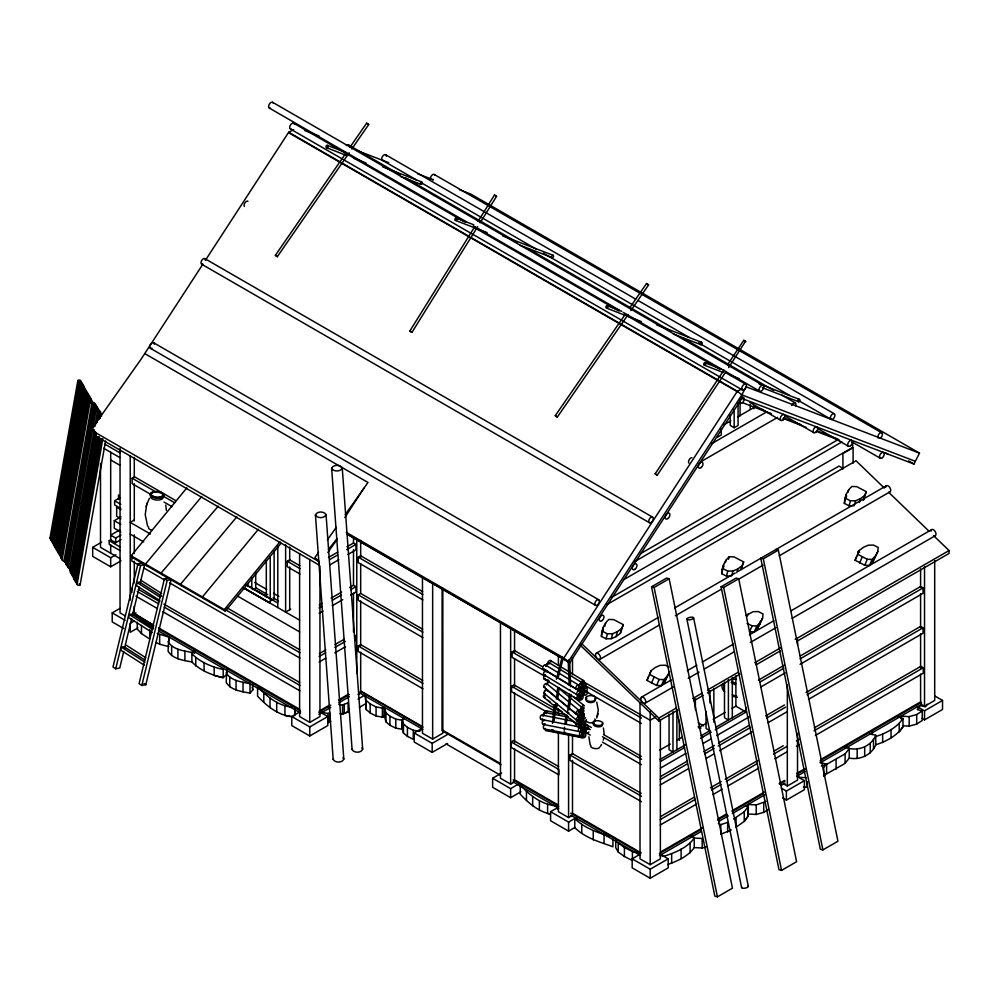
<?xml version="1.0" encoding="UTF-8"?>
<svg xmlns="http://www.w3.org/2000/svg" width="999" height="999" viewBox="0 0 999 999"><rect width="100%" height="100%" fill="white"/><g stroke="black" fill="none" stroke-linecap="round" stroke-linejoin="round"><path stroke-width="1.5" d="M556.368 706.693L555.631 706.355L555.968 703.383M568.868 712.799L567.544 712.674L569.63 694.218M872.115 734.727L872.377 731.967M601.373 636.413C601.635 630.082 603.945 623.638 608.878 619.467L613.648 619.592L623.289 624.625L620.329 633.378L616.058 636.65L611.263 638.698L606.068 638.798L601.373 636.413L603.171 627.372M730.319 576.011L726.435 576.098L721.728 573.701C721.99 567.382 724.3 560.938 729.233 556.768L734.003 556.88L743.643 561.913L741.208 569.418M721.728 573.701L723.526 564.66M746.216 615.359L753.134 611.688L758.328 611.575L763.024 613.96L762.612 618.031L760.077 622.627L756.892 625.923L752.135 625.811L749.55 631.768L754.32 631.892L757.492 628.583L760.027 624L760.314 621.291M854.257 505.719L849.075 505.819L844.367 503.434C844.63 497.102 846.94 490.659 851.885 486.488L856.643 486.613L866.283 491.645L863.848 499.138M844.367 503.434L846.165 494.393M877.796 551.523L878.221 547.464L873.513 545.079L868.331 545.179L863.536 547.227L859.265 550.499L855.107 560.239L864.747 565.272L869.505 565.384L872.689 562.087L877.796 551.523L872.689 562.087M552.484 723.413L554.57 704.907M554.145 720.541L555.719 706.655M556.455 699.038L557.767 687.449M556.955 706.48L557.28 703.583M557.767 699.238L559.078 687.662M564.26 730.232L564.597 727.197M564.947 724.163L565.971 715.059M566.258 724.375L567.282 715.272M569.205 709.802L570.941 694.43M596.715 718.044L598.314 710.152L596.753 702.235M226.024 674.974L223.189 677.684C211.788 675.237 200.1 670.416 191.895 661.962C183.416 660.239 173.052 659.315 168.082 651.211L168.843 637.112L157.18 633.428M252.772 684.465L252.772 689.897L250.012 693.156C241.546 691.433 231.169 690.509 226.211 682.417L226.723 669.842M49.975 538.211L77.847 380.544M50.986 539.897L78.871 382.23M51.998 541.595L79.883 383.928M61.376 491.446L61.913 488.386M53.022 543.281L80.894 385.614M66.721 468.643L67.258 465.584M69.705 451.81L70.242 448.751M53.634 544.967L81.518 387.3M80.732 396.865L81.269 393.793M54.62 546.603L82.492 388.936M55.632 548.301L83.516 390.634M56.618 549.937L84.49 392.27M57.592 551.56L85.477 393.893M58.579 553.196L86.451 395.529M59.553 554.832L87.437 397.165M60.539 556.468L88.412 398.801M65.922 529.395L66.458 526.336M61.114 558.041L88.998 400.374M62.125 559.727L90.01 402.06M63.986 560.801L91.871 403.134M75.699 500.724L76.236 497.664M65.21 562.325L93.094 404.67M66.221 564.023L94.106 406.356M66.621 562.961L94.231 406.83M67.245 565.709L95.117 408.042M68.257 567.407L96.129 409.74A1.548 0.824 10 0 1 98.426 409.465A1.548 0.824 10 0 1 98.501 410.876A1.548 0.824 10 0 1 100.462 411.625A1.548 0.824 10 0 1 99.525 412.562L99.126 412.562A1.548 0.824 10 0 1 97.565 411.813A1.548 0.824 10 0 1 98.152 410.926L98.501 410.876M69.63 569.043L94.256 429.745M94.793 426.685L97.502 411.376M81.356 503.646L81.893 500.574M70.255 570.729L94.88 431.431M96.229 423.776L98.127 413.062M70.479 572.415L95.38 431.58M97.003 422.402L98.364 414.747M71.491 574.1L96.391 433.279M98.839 419.505L99.376 416.433M72.515 575.799L97.14 436.501M74.363 578.496A1.548 0.824 10 0 1 73.501 577.597L98.426 436.663M74.151 579.17L99.313 436.813M85.814 518.319L86.351 515.259M75.125 580.806L100.3 438.449M98.739 452.659L99.276 449.587M76.136 582.504L101.586 438.611M83.392 544.655L83.928 541.595M77.123 584.128L102.835 438.711M80.132 584.827L105.582 440.934M315.434 514.985C316.77 511.101 324.325 511.038 326.049 514.66L343.806 759.115C342.47 762.986 334.915 763.061 333.204 759.44L315.434 514.985C317.158 518.606 324.712 518.543 326.049 514.66M331.643 468.319C332.979 464.435 340.534 464.373 342.257 467.994L362.687 749.225C361.351 753.109 353.796 753.184 352.085 749.55L331.643 468.319C333.366 471.953 340.921 471.878 342.257 467.994M333.204 759.44L333.329 758.728M352.085 749.55L352.21 748.85M146.503 505.457L145.23 514.697L147.577 526.061M140.31 582.704L144.643 564.747L141.958 563.024L137.949 563.773L112.987 667.02L115.734 668.781L119.743 668.031L123.714 651.56M115.734 668.781L140.634 565.496L144.643 564.747M144.88 660.039L124.013 646.715L121.491 647.19L120.779 650.162L144.256 665.147M152.76 627.372L131.893 614.048L129.37 614.522L128.659 617.494L152.135 632.479M161.776 596.228L139.598 582.08L137.088 582.554L136.376 585.526L159.84 600.511M124.438 648.563L131.656 618.631M132.38 615.634L139.236 587.2M164.46 578.683L139.073 683.703L141.821 685.464L145.829 684.702L171.166 579.657L167.158 580.407L164.46 578.683L168.469 577.934L170.267 579.083M141.821 685.464L167.158 580.407M597.29 716.458L597.539 715.446M597.702 714.784L597.976 713.711M603.259 740.172L603.746 738.298M556.381 679.258L562.112 657.155M558.041 678.134L563.011 658.978M604.67 626.51L605.706 622.777M606.068 638.798L607.454 633.828L612.637 633.716L617.432 631.668L621.703 628.396L623.289 624.625M611.263 638.698L612.637 633.716M616.058 636.65L617.432 631.668M620.329 633.378L621.703 628.396M725.374 562.562L726.061 560.077M728.546 559.253L729.233 556.768M726.435 576.098L727.809 571.116L733.004 571.016L737.786 568.968L742.057 565.696L743.643 561.913M731.618 575.986L733.004 571.016M736.763 572.702L737.786 568.968M741.033 569.43L742.057 565.696M848.014 492.295L848.7 489.797M849.075 505.819L850.449 500.849L855.644 500.736L860.426 498.688L864.709 495.417L866.283 491.645M854.607 504.47L855.644 500.736M859.402 502.422L860.426 498.688M863.323 500.399L864.709 495.417M146.94 504.008L149.425 498.251M146.166 506.605L147.265 502.922M581.443 724.987A2.248 1.424 -78.7 0 1 581.555 723.838L582.355 722.452A2.248 1.424 -78.7 0 1 584.178 722.926A2.248 1.424 -78.7 0 1 583.778 725.861M669.143 672.889L664.547 682.255L661.375 685.551L656.605 685.439L646.965 680.406L648.551 676.635M668.905 667.032L665.371 665.247L660.189 665.346L655.394 667.394L651.123 670.666L649.537 674.437L659.178 679.47L663.948 679.595L667.12 676.286L669.655 671.703M855.107 560.239L856.692 556.455M859.265 550.499L857.679 554.27L867.319 559.303L872.09 559.428L875.261 556.118M646.965 680.406L651.123 670.666M651.51 683.079L654.095 677.11M656.605 685.439L659.178 679.47M661.375 685.551L663.948 679.595M664.547 682.255L667.12 676.286M747.314 616.121L748.351 613.723M754.32 631.892L756.892 625.923M757.492 628.583L760.077 622.627M760.027 624L762.612 618.031M859.652 562.912L862.237 556.942M864.747 565.272L867.319 559.303M869.505 565.384L872.09 559.428M346.765 533.728L568.331 661.65L741.845 394.905L745.304 388.099M471.128 237.562L737.337 391.246L741.845 394.905L741.845 398.426L913.973 464.036L919.505 453.134L470.866 194.118L459.34 189.698M349.525 709.215L348.114 711.812L342.545 714.098L340.022 713.661M243.094 587.737L269.43 602.734L271.341 599.238L245.704 584.415M601.785 632.342L603.059 630.057M722.152 569.642L724.05 566.196M844.792 499.363L846.69 495.929M824.45 776.223L825.961 773.526M844.992 746.952C856.205 752.272 871.128 746.99 875.761 735.264L870.117 733.678M847.377 746.253L849.225 748.563L845.092 753.858L826.635 764.36L826.635 773.888L845.092 763.386L849.225 758.079C859.852 760.276 871.628 755.119 875.761 744.779L875.761 735.264M927.022 704.22L925.511 706.905L920.491 705.556L917.232 709.602L922.252 710.938L922.252 720.466L916.695 724.088L909.165 726.136L902.547 725.761M600.636 746.053L601.56 744.48M477.672 226.698L411.988 332.305L410.976 331.83L409.865 331.006L474.725 226.723M478.009 221.441L494.443 195.042L495.442 195.517L496.565 196.328L480.132 222.727M580.943 686.912A2.248 1.311 -58.8 0 0 581.318 686.488L582.417 685.227A2.248 1.311 -58.8 0 1 584.128 685.689A2.248 1.311 -58.8 0 1 583.091 688.373M202.872 264.186L140.834 359.565L91.908 428.758L96.116 433.029M205.419 260.264L288.699 132.23L293.656 129.658M344.83 517.557L363.848 488.311M741.845 398.426L569.73 662.774L563.836 657.991L737.337 391.246L742.294 388.673M726.061 371.466L657.255 475.162L656.281 474.662L655.169 473.813L723.975 370.117M727.422 364.935L743.768 340.309L745.491 341.333L728.646 367.582M553.096 729.794L551.823 729.745M349.188 152.797L277.322 256.668L275.387 255.294L346.241 152.672L327.347 145.355M349.787 147.54L366.608 123.177L367.607 123.751L368.668 124.575L351.835 148.951M628.196 314.448L557.342 417.07L556.343 416.483L555.282 415.659L625.249 314.323M629.682 307.904L646.515 283.541L647.502 284.116M630.856 310.602L648.563 284.94L646.515 283.541M318.481 552.472L314.922 557.504L319.131 561.788M327.372 539.897L336.276 527.31M345.167 514.735L367.982 482.467L144.967 353.721M327.809 552.522L336.85 539.835M733.666 818.968L744.255 811.775L748.014 806.58L745.404 805.656M875.761 736.55C886.101 733.241 896.877 727.734 902.996 718.481L897.776 716.658M748.114 816.146L744.255 821.39L736.063 827.209L736.063 817.594M903.096 726.673C896.89 735.888 886.15 741.47 875.761 744.779M586.351 697.002L587.175 696.403A5.12 2.96 0 0 1 595.579 697.539A5.12 2.96 0 0 1 590.247 701.46A5.12 2.96 0 0 1 586.351 697.002L586.55 696.852M745.828 341.67L743.768 340.309M655.169 473.813L657.255 475.162M659.59 855.044L663.786 856.28C674.987 852.746 687.25 847.926 694.243 838.049L702.172 838.486L702.172 848.001L694.243 847.564C688.199 856.443 677.472 860.926 667.719 864.572M328.434 549.5L337 538.636M580.781 711.837A2.248 1.074 -50.4 0 0 581.193 711.438L582.392 710.252A2.248 1.074 -50.4 0 1 583.891 710.764A2.248 1.074 -50.4 0 1 582.105 713.348M281.006 543.269L225.362 611.163L132.18 557.367L131.156 555.819L186.801 487.924M225.362 611.163L224.325 609.615L279.982 541.72M258.404 529.27L202.41 596.965L203.434 598.501M201.723 496.54L145.479 564.098L146.516 565.634M236.825 516.808L180.494 584.303L181.518 585.851M191.895 661.962L191.895 652.447L193.731 650.274M218.306 506.118L161.064 573.089L162.088 574.637M402.447 720.291L403.446 723.975L407.43 727.334L413.274 730.306L413.274 739.347L407.43 736.375L403.446 733.016L402.447 729.332L402.447 720.291L404.445 718.044M496.54 196.353L494.493 195.105M409.865 331.006L411.988 332.305M593.668 721.453L594.505 721.041A5.12 2.373 6.7 0 1 602.834 722.789A5.12 2.373 6.7 0 1 597.439 725.411A5.12 2.373 6.7 0 1 593.668 721.453L593.868 721.353M385.951 721.865L385.951 712.824L384.952 709.14L384.952 718.181L385.951 721.865L389.935 725.224L395.779 728.184L401.973 729.233L401.973 720.192L404.583 717.732M422.077 728.895L419.468 731.355L413.274 730.306M195.055 651.623L191.895 653.733C200.1 662.2 211.788 667.007 223.189 669.455L223.189 677.684L214.186 675.511L214.186 667.282M768.181 809.502L763.736 812.387L756.206 814.447L748.276 813.998L748.276 804.482L756.206 804.919L765.958 801.423M901.235 718.893L901.235 716.171L909.165 716.62L916.695 714.56L922.252 710.938M150.749 494.393L132.118 483.641L132.118 478.209L134.553 476.81L175.787 500.624M120.829 508.491L114.635 504.92L114.635 500.761L119.955 497.689M120.792 531.943L114.286 528.184L114.286 520.679L120.941 516.845M134.041 520.167L130.22 522.365L150.387 534.003M119.593 529.994L110.689 535.139L115.697 538.036L121.016 534.964M120.979 560.839L110.689 566.783L92.67 556.381L92.67 547.34L101.686 542.145M119.942 550.524L109.203 544.318L109.203 540.696L110.689 539.847L115.697 542.732L121.016 539.66M92.67 547.34L110.689 557.742L115.834 554.77M123.789 628.596L112.213 621.915L112.213 612.874L119.93 608.416M135.964 612.874L133.354 614.385L153.584 626.061M134.078 621.041L130.22 623.276L130.22 632.317L137.937 627.859M299.975 574.025L287.275 566.683L287.275 561.263L289.698 559.865L299.862 565.721M253.097 589.622L255.707 588.124L255.707 572.827M328.521 557.442L337.724 552.122M346.915 546.815L353.496 543.019L355.919 544.418L355.919 549.85L348.027 554.395M329.633 559.602L337.512 555.044M346.715 549.737L355.919 544.418M329.633 565.022L338.836 559.715M270.23 601.023L274.138 598.763L274.138 551.336M422.914 599.937L358.254 562.599L358.254 557.18L360.676 555.781L422.652 591.558M290.709 609.153L285.627 612.087L285.627 544.78M319.318 604.982L321.94 603.458M331.144 598.151L341.658 592.082M349.55 587.524L353.496 585.252L355.919 586.65L355.919 592.07L350.661 595.104M319.118 607.892L321.74 606.381M332.255 600.312L341.458 594.992M350.661 589.685L355.919 586.65M319.118 613.324L323.064 611.051M332.255 605.731L342.769 599.662M422.914 637.612L358.254 600.274L358.254 594.855L360.676 593.456L422.652 629.233M319.318 653.621L325.886 649.825M335.09 644.517L344.293 639.21M319.118 656.543L325.686 652.747M334.89 647.439L345.404 641.37M724.075 424.737L730.818 420.854M737.549 416.958L755.082 406.843M319.118 661.975L325.686 658.179M334.89 652.859L345.404 646.79M717.394 437.237L721.303 434.977L721.303 428.733M730.257 414.81L730.257 425.462L734.165 427.722L738.086 425.462L738.086 402.634M422.914 688.786L358.254 651.46L358.254 646.028L360.676 644.63L422.652 680.406M711.338 443.856L766.608 411.938L770.704 413.511M701.123 461.563L777.572 417.42M321.353 712.824L327.784 716.533L327.784 725.574L309.777 735.976L291.77 725.574L291.77 716.533L299.488 712.075M319.318 711.013L329.832 704.944M339.036 699.637L348.239 694.317M318.781 712.25L330.744 705.331M338.723 700.736L349.363 694.592M318.781 714.322L330.744 707.417M338.723 702.809L349.363 696.665M299.6 553.546L299.6 716.533L309.777 722.414L319.955 716.533L319.955 565.971M358.029 694.555L360.577 693.081M291.77 716.533L309.777 726.935L327.784 716.533M358.054 699.063L365.771 694.605M359.34 707.367L365.771 703.658M640.496 553.696L838.611 439.31M634.265 561.813L841.92 441.92M623.476 579.795L852.696 447.452L852.696 441.57M545.304 676.548L512.137 657.392L512.137 651.972L514.56 650.574L542.42 666.658M611.363 597.514L839.035 466.058L842.956 468.319M607.192 604.445L856.031 460.776L884.302 488.049M651.548 586.775L666.583 578.096L669.155 578.783L732.467 888.173L717.432 896.852L714.859 896.165L651.548 586.775L654.12 587.462L669.155 578.783M447.614 743.481L432.18 752.397L414.173 741.995L414.173 732.954L421.89 728.496M546.078 711.6L511.588 691.683L511.588 686.263L514.01 684.852L559.115 710.901M422.465 577.434L422.465 733.229L432.654 739.098L442.832 733.229L442.832 588.336M414.173 732.954L432.18 743.356L447.614 734.44M596.203 653.271L658.304 617.419M674.5 608.066L735.252 573.001M737.949 571.44L886.438 485.714M763.323 558.803L778.358 550.112L837.936 841.22L822.901 849.899L820.329 849.212L760.751 558.104L763.323 558.803L822.901 849.899M721.091 586.763L736.126 578.084L738.698 578.771L796.59 861.712L781.555 870.391L778.983 869.704L721.091 586.763L723.663 587.462L738.698 578.771M599.75 659.415L659.153 625.124M675.349 615.771L721.241 589.273M738.785 579.133L763.086 565.109M779.282 555.756L889.984 491.845M511.113 741.92L558.878 769.492L558.878 774.912L511.113 747.339L511.113 741.92L513.536 740.509L558.653 766.558M520.941 791.757L510.639 797.689L492.632 787.299L492.632 778.258L501.635 773.051M641.495 697.14L671.191 679.994M687.387 670.641L696.84 665.184M702.235 662.062L733.291 644.143M749.487 634.79L773.788 620.754M791.333 610.626L931.717 529.57M645.042 703.271L673.388 686.912M688.236 678.333L699.038 672.102M704.432 668.98L734.128 651.835M750.324 642.482L775.973 627.672M792.182 618.319L935.264 535.714M500.462 622.464L500.462 778.258L510.639 784.128L514.46 781.93M492.632 778.258L510.639 788.648L518.369 784.19M641.508 801.722L570.067 760.476L570.067 755.057L572.502 753.658L641.233 793.343M655.594 717.145L650.199 720.254L583.279 681.668M677.722 710.089L658.828 721.003L658.828 718.119L676.485 707.916M692.682 698.563L702.122 693.119M707.517 689.997L738.548 672.077M754.745 662.737L780.381 647.926M795.229 639.36L949.05 550.549L933.491 535.539M693.918 700.749L703.371 695.292M707.417 692.944L739.822 674.25M756.018 664.897L780.319 650.861M796.515 641.508L949.05 553.446L949.05 550.549M758.453 680.119L784.128 665.297M800.336 655.931L920.603 586.5L923.039 587.899L923.039 593.319L800.062 664.323M759.527 682.305L783.853 668.256M800.062 658.89L923.039 587.899M760.876 686.95L785.202 672.901M575.012 827.434L568.581 831.143L550.574 820.741L550.574 811.7L558.291 807.254M659.565 750.249L670.279 744.068M676.972 740.197L682.329 737.112M698.401 727.834L706.43 723.189M713.124 719.33L725.174 712.374M731.88 708.503L735.888 706.181L746.066 712.062L746.066 707.504M659.752 759.64L685.202 744.954M709.302 731.031L701.261 735.676L703.221 736.8M715.996 727.172L744.118 710.938M660.376 761.538L684.477 747.627M700.549 738.348L711.263 732.167M715.272 729.844L746.066 712.062M558.404 732.255L558.404 811.7L568.581 817.582L572.402 815.384M660.376 768.144L685.851 753.433M703.284 743.368L711.325 738.723M716.695 735.626L748.875 717.045M550.574 811.7L568.581 822.102L576.298 817.644M660.501 776.573L687.462 761.001M703.633 751.673L714.41 745.441M718.456 743.106L749.45 725.212M765.621 715.871L784.49 704.982M806.056 692.532L920.603 626.398L923.039 627.797L923.039 633.216L808.478 699.362M660.239 779.52L687.187 763.96M704.707 753.845L714.148 748.401M718.181 746.066L750.536 727.397M766.708 718.056L785.576 707.167M807.13 694.717L923.039 627.797M660.239 784.952L688.536 768.606M706.056 758.491L714.148 753.82M719.53 750.711L751.872 732.042M768.056 722.702L786.912 711.812M660.501 816.633L694.23 797.165M710.414 787.824L721.203 781.593M725.249 779.257L757.629 760.564M773.813 751.223L783.253 745.766M814.285 727.859L920.841 666.333L923.276 667.732L923.276 673.164L815.359 735.464M660.239 819.592L695.304 799.35M711.488 789.997L720.941 784.552M726.335 781.43L757.354 763.523M773.538 754.183L787.037 746.39M796.478 740.933L799.175 739.385M814.01 730.818L923.276 667.732M660.239 825.024L696.653 803.995M712.836 794.655L722.289 789.198M727.684 786.088L758.703 768.169M774.887 758.828L787.037 751.81M796.478 746.365L799.175 744.804M660.489 854.37L668.206 858.828L668.206 867.869L650.199 878.258L632.18 867.869L632.18 858.828L639.897 854.37M660.501 852.047L702.285 827.934M718.456 818.593L726.535 813.923M731.93 810.813L764.272 792.132M779.095 783.578L784.49 780.469M796.615 773.463L804.707 768.793M820.878 759.452L920.603 701.885L920.603 674.05M659.427 853.571L701.298 829.407M717.494 820.054L726.947 814.597M732.354 811.475L763.411 793.543M779.607 784.19L785.014 781.068M797.165 774.05L805.269 769.38M820.117 760.801L921.39 702.334L921.39 704.407L820.117 762.874M659.427 855.656L701.298 831.48M718.843 821.353L728.296 815.896M732.354 813.548L764.759 794.842M780.956 785.489L785.014 783.154M797.165 776.136L805.269 771.453M640.009 702.622L640.009 858.828L650.199 864.697L660.376 858.828L660.376 719.642M920.703 704.108L924.525 706.318L934.702 700.436L934.702 560.664M783.516 783.803L787.324 786.001L797.514 780.119L797.514 733.378M632.18 858.828L650.199 869.217L668.206 858.828M916.807 706.38L924.525 710.838L942.532 700.436L942.532 709.477L924.525 719.879L921.952 718.393M781.243 788.099L786.388 791.071L804.395 780.669L804.395 789.709L786.388 800.112L782.529 797.876M718.356 823.426L720.779 824.637L720.779 834.252L731.268 829.957M160.589 492.42A7.118 3.184 4 0 1 162.849 497.152A7.118 3.184 4 0 1 152.472 497.177A7.118 3.184 4 0 1 152.023 492.445L152.385 492.332M585.764 691.47L586.176 691.258A2.248 1.311 -58.8 0 0 586.875 687.986A2.248 1.311 -58.8 0 0 584.24 689.71A2.248 1.311 -58.8 0 0 585.352 691.808A2.248 1.311 -58.8 0 0 584.64 695.079A2.248 1.311 -58.8 0 0 587.287 693.343A2.248 1.311 -58.8 0 0 586.176 691.258L585.764 691.583M338.761 704.395L342.545 705.057L348.114 702.772L348.114 711.812L342.47 714.035M327.984 713.473L329.645 712.724L329.645 721.765L327.984 722.514L327.984 713.473L321.678 712.362M366.246 700.486L370.179 703.92L376.074 706.955L382.392 708.054L384.053 707.304L384.053 716.345L382.392 717.095L376.074 715.996L370.179 712.961L366.246 709.527L365.447 696.715L366.246 709.527M327.984 722.514L330.769 721.365M385.164 715.946L382.392 717.095L382.392 708.054M327.909 722.452L329.645 721.765M382.317 717.032L384.053 716.345M720.779 824.637L727.659 822.402L727.659 832.017M612.949 839.247L612.949 846.777C599.537 841.795 585.139 838.149 574.775 827.572L574.775 818.531L577.397 817.681M821.39 765.983L826.635 764.36M275.387 255.294L277.435 256.706M648.538 284.952L647.577 284.365M555.282 415.659L557.342 417.07M152.023 492.445L153.496 492.02A7.118 3.184 4 0 1 158.878 492.007M702.172 848.001L705.943 846.977M579.77 719.642A2.248 1.074 -50.4 0 0 579.919 720.279L580.856 720.379A2.248 1.074 -50.4 0 0 583.066 717.394A2.248 1.074 -50.4 0 0 580.719 717.794M582.792 729.27A2.248 1.424 -78.7 0 1 584.003 730.581A2.248 1.424 -78.7 0 1 583.453 733.016L584.54 733.179A2.248 1.424 -78.7 0 0 585.726 729.882A2.248 1.424 -78.7 0 0 583.491 729.532A2.248 1.424 -78.7 0 0 583.453 733.016L583.129 733.378A2.248 1.424 -78.7 0 1 582.005 733.653A2.248 1.424 -78.7 0 1 584.015 735.089A2.248 1.424 -78.7 0 1 582.08 737.737A2.248 1.424 -78.7 0 1 581.393 734.49M580.869 694.967A2.248 1.311 -58.8 0 0 581.156 695.704L582.192 695.866A2.248 1.311 -58.8 0 0 584.09 692.856A2.248 1.311 -58.8 0 0 581.942 692.507A2.248 1.311 -58.8 0 1 581.156 695.704L580.744 696.028A2.248 1.311 -58.8 0 1 579.919 696.328M86.476 393.394L86.114 393.444A1.548 0.824 10 0 1 84.553 392.694A1.548 0.824 10 0 1 85.14 391.82L85.889 391.77A1.548 0.824 10 0 1 87.45 392.52A1.548 0.824 10 0 1 86.863 393.406L86.501 393.456M54.283 544.517A1.548 0.824 10 0 0 53.696 545.404A1.548 0.824 10 0 0 55.257 546.153L55.619 546.103M56.281 547.852A1.548 0.824 10 0 0 55.694 548.738A1.548 0.824 10 0 0 57.255 549.487L57.617 549.425M58.591 551.061L58.242 551.111A1.548 0.824 10 0 1 56.668 550.362A1.548 0.824 10 0 1 57.255 549.487M60.552 554.333L60.202 554.383A1.548 0.824 10 0 1 58.629 553.633A1.548 0.824 10 0 1 59.216 552.747L59.216 552.747A1.548 0.824 10 0 1 57.655 551.997A1.548 0.824 10 0 1 58.242 551.111L58.629 551.123M570.054 689.847L569.929 689.947M82.517 386.8L82.905 386.813A1.548 0.824 10 0 1 84.465 387.562A1.548 0.824 10 0 1 83.891 388.449L83.142 388.486A1.548 0.824 10 0 1 81.518 387.624A1.548 0.824 10 0 1 82.517 386.8A1.548 0.824 10 0 1 80.969 385.489A1.548 0.824 10 0 1 83.504 385.527A1.548 0.824 10 0 1 82.905 386.813M60.589 554.395L60.202 554.383A1.548 0.824 10 0 0 59.615 555.269A1.548 0.824 10 0 0 61.176 556.018L61.176 556.018A1.548 0.824 10 0 0 61.376 557.479M806.031 777.684L799.425 777.322L797.577 774.999M803.383 787.05L807.354 787.274L807.354 781.83M564.822 732.167L564.085 731.83M258.616 687.624C267.482 697.102 278.596 705.893 291.958 707.105M293.356 716.857C278.921 715.858 267.008 706.368 257.58 696.103L257.58 687.949M521.278 786.026C530.706 796.365 543.006 805.157 557.417 805.968L557.417 809.053M385.951 712.824L389.935 716.183L395.779 719.143L401.973 720.192M293.431 716.907L284.94 715.446L284.94 705.931M168.082 641.695C173.052 649.787 183.416 650.724 191.895 652.447M226.211 672.889C231.169 680.981 241.546 681.917 250.012 683.641L250.012 693.156M546.353 710.851L564.423 714.447M545.429 712.587L566.533 716.783M542.282 715.097L572.415 721.103M541.121 719.43L583.041 727.659M543.119 724.387L579.27 731.58M544.23 728.908L580.394 736.113M549.088 730.656L583.741 737.562M545.804 730.506L581.967 737.699M632.404 851.535L632.404 860.576L624.412 856.48L618.219 851.997L618.219 842.956L624.412 847.439L632.404 851.535L638.448 852.821M155.931 642.307L159.665 644.255L168.843 646.64M775.786 549.425L778.358 550.112M820.329 762.424L825.961 764.01L823.7 768.044L823.7 776.211M574.775 818.531C584.19 827.959 596.803 832.229 609.14 836.275M690.009 836.438L694.243 838.049L694.243 847.564M304.608 130.494L319.106 136.039M356.805 150.462L388.673 162.662M417.52 173.701L433.379 179.77M746.003 386.738L919.505 453.134M741.845 394.905L915.359 461.301M456.431 218.119A1.249 0.962 -69 0 1 456.406 220.192A1.249 0.962 -69 0 1 454.92 219.455A1.249 0.962 -69 0 1 456.431 218.119L473.751 224.775M502.597 235.876L553.071 255.282M455.407 220.392L487.15 232.605M520.317 245.354L552.047 257.555M382.455 166.733L421.615 181.918M326.685 147.752L346.99 155.632M354.233 158.441L365.846 162.937M400.649 176.436L420.954 184.315M607.242 305.719L621.753 311.338M656.555 324.837L701.51 342.282M606.58 308.117L625.436 315.434M628.334 316.558L641.383 321.616M673.289 333.991L700.848 344.68M705.044 362.799L721.003 368.993M758.703 383.616L799.312 399.363M704.382 365.209L723.239 372.515M730.481 375.324L739.185 378.708M762.387 387.699L798.651 401.76M783.578 417.844L790.821 420.666M793.718 421.803L800.948 424.625M816.882 430.844L837.162 438.748M742.444 402.634A3.322 1.923 -60 0 0 743.493 397.49A3.322 1.923 -60 0 0 739.572 400.974A3.322 1.923 -60 0 0 742.444 402.634L771.428 413.836M783.041 418.369L806.255 427.422M816.408 431.381L839.622 440.434M520.242 784.989L520.242 794.217C528.521 802.996 538.286 811.613 550.437 814.048L547.602 813.561L547.602 804.32M368.643 124.588L366.658 123.227M747.04 623.451L752.135 625.811M845.753 498.451L850.449 500.849M723.114 568.731L727.809 571.116M602.747 631.43L607.454 633.828M267.769 597.34L271.341 599.238M434.29 174.488L881.742 432.817M385.639 154.745L635.639 299.088M638.336 300.649L834.277 413.773A3.209 1.848 -60 0 1 833.266 418.743A3.209 1.848 -60 0 1 830.481 417.132A3.209 1.848 -60 0 1 834.277 413.773M908.566 460.914L913.973 464.036M382.43 160.315L416.221 179.808M421.628 182.929L536.488 249.25M543.244 253.147L689.185 337.412M698.638 342.869L789.185 395.142M799.987 401.386L831.068 419.33M885.476 452.872L888.173 454.433M348.539 144.942L399.825 174.563M405.219 177.672L517.245 242.345M529.383 249.363L671.091 331.168M683.241 338.186L773.663 390.384M781.755 395.067L795.254 402.859M272.627 102.298L763.061 385.452A3.322 1.923 -60 0 1 762.012 390.597A3.322 1.923 -60 0 1 759.128 388.936A3.322 1.923 -60 0 1 763.061 385.452M851.847 441.845L880.231 458.229M269.305 108.054L466.558 221.94M473.314 225.836L619.23 310.077M623.276 312.425L759.74 391.208M293.681 123.227L465.072 222.19M474.525 227.635L618.93 311.014M627.022 315.684L720.142 369.443M725.536 372.565L745.791 384.253A3.322 1.923 -60 0 1 744.73 389.398A3.322 1.923 -60 0 1 741.857 387.737A3.322 1.923 -60 0 1 745.791 384.253M817.332 428.296L848.413 446.241M290.359 128.983L742.469 390.01M785.476 416.271L813.86 432.654M288.699 132.23L468.431 236.001M288.699 132.717L737.337 391.733M761.513 409.003L766.608 411.938M749.799 402.447L780.881 420.392M204.895 258.666L652.597 517.132A3.209 1.848 -60 0 1 651.585 522.102A3.209 1.848 -60 0 1 648.801 520.504A3.209 1.848 -60 0 1 652.597 517.132M201.686 264.223L649.387 522.689M934.814 695.978L942.532 700.436M153.584 342.744L598.726 599.75M150.374 348.301L595.529 605.307M796.678 776.211L804.395 780.669M698.264 722.801L703.583 725.873M709.927 730.669L706.018 728.408L706.018 711.463M698.264 726.598L700.923 728.134M346.316 532.417L563.836 657.991M346.753 534.053L569.73 662.774M584.902 685.414L641.508 718.094M358.254 557.18L422.914 594.517M586.238 691.608L641.508 723.513M512.137 651.972L545.304 671.116M104.97 444.205L119.793 452.759M584.627 723.638L591.371 727.534M603.496 734.527L641.233 756.318M358.254 594.855L422.914 632.18M103.621 448.201L119.793 457.53M587.587 728.146L590.284 729.707M602.422 736.713L641.508 759.277M511.588 686.263L559.34 713.835M586.238 732.804L590.284 735.139M602.422 742.132L641.508 764.697M287.275 561.263L299.975 568.593M110.689 459.952L120.08 465.372M132.118 478.209L156.069 492.032M162.725 495.879L174.7 502.784M164.048 502.072L172.028 506.68M570.067 755.057L641.508 796.29M114.635 500.761L120.829 504.333M254.658 582.454L266.758 589.447M273.489 593.319L278.858 596.428M358.254 646.028L422.914 683.366M120.891 509.715L116.671 507.28L116.671 516.321L120.891 518.768M255.657 587.737L267.732 594.705M273.102 597.802L278.471 600.899M253.471 588.998L266.883 596.753M270.916 599.075L277.622 602.946M243.144 587.562L299.6 620.154M114.286 520.679L120.792 524.438M130.22 534.115L143.669 541.883M237.762 596.203L299.6 631.905M442.507 730.057L500.374 763.461M500.986 764.722L442.008 730.669L442.12 588.361M227.048 607.829L299.638 649.737M109.203 540.696L119.942 546.903M225.961 610.002L299.9 652.684M131.156 555.819L224.325 609.615M422.652 726.723L360.676 690.946L360.676 652.16M558.341 805.069L514.56 779.794L514.56 748.713M641.233 852.921L572.502 813.236L572.502 760.364M422.789 727.284L360.264 691.183L360.264 693.269L422.789 729.357M513.124 779.869L558.703 806.181M570.766 813.149L640.471 853.383M138.586 564.984L131.868 561.101L131.868 555.669M143.968 568.081L164.123 579.732M169.505 582.829L299.9 658.116M513.124 781.942L558.703 808.253M570.766 815.221L640.471 855.469M446.029 743.843L499.65 774.799M120.08 558.641L100.499 547.34L100.499 463.399M138.324 589.335L159.84 601.748M163.873 604.083L299.638 682.467M137.25 591.508L158.754 603.933M164.123 607.03L299.9 685.414M135.901 596.166L157.405 608.578M162.787 611.688L299.9 690.846M153.109 624.712L134.291 613.848L134.291 606.193M158.491 627.809L299.638 709.302M158.978 629.183L300.587 710.938M140.097 620.354L153.584 628.146M158.978 631.256L300.587 713.011M125.137 615.809L120.042 612.874L120.042 448.326M112.213 612.874L125.075 620.304M246.353 585.014L266.583 596.715M243.793 587.912L269.43 602.734M731.73 681.156L735.689 683.516M731.181 682.367L735.139 684.727M550.399 660.501L583.578 680.581M549.063 662.687L582.23 682.767M545.379 664.947L578.546 685.027M543.281 668.905L556.555 676.935M559.203 678.546L576.46 688.985M546.153 670.878L579.333 690.958M544.068 674.837L577.247 694.917M544.205 679.02L578.646 699.987M581.555 731.78L581.88 731.992A2.248 1.424 -78.7 0 1 581.63 735.726A2.248 1.424 -78.7 0 1 579.507 734.402A2.248 1.424 -78.7 0 1 581.555 731.78A2.248 1.424 -78.7 0 1 581.805 728.046A2.248 1.424 -78.7 0 1 583.928 729.37A2.248 1.424 -78.7 0 1 581.88 731.992M137.088 582.554L160.564 597.539M129.37 614.522L152.847 629.507M121.491 647.19L144.967 662.175M143.993 683.528L145.829 684.702M137.949 563.773L140.634 565.496M140.884 580.232L161.613 593.506M133.067 612.449L153.796 625.736M126.349 645.267L145.792 657.717M137.275 622.265L137.275 629.058L141.483 633.591L149.713 639.048L149.713 629.532M578.671 720.366L578.896 720.516A2.248 1.074 -50.4 0 0 581.655 718.256A2.248 1.074 -50.4 0 0 580.157 717.245A2.248 1.074 -50.4 0 0 578.671 720.366A2.248 1.074 -50.4 0 0 575.899 722.627A2.248 1.074 -50.4 0 0 577.397 723.638A2.248 1.074 -50.4 0 0 578.896 720.516M579.47 695.129L579.745 695.329A2.248 1.311 -58.8 0 1 578.696 698.763A2.248 1.311 -58.8 0 1 576.86 697.514A2.248 1.311 -58.8 0 1 579.47 695.129A2.248 1.311 -58.8 0 1 580.519 691.708A2.248 1.311 -58.8 0 1 582.355 692.944A2.248 1.311 -58.8 0 1 579.745 695.329M573.401 696.79L584.178 705.706A2.248 1.074 -50.4 0 0 582.604 705.981A2.248 1.074 -50.4 0 0 581.131 707.979M558.866 688.386L582.829 708.216A2.248 1.074 -50.4 0 1 581.193 711.438A2.248 1.074 -50.4 0 0 580.894 711.912M546.74 683.666L579.083 710.439A2.248 1.074 -50.4 0 1 577.447 713.661A2.248 1.074 -50.4 0 1 576.236 712.225A2.248 1.074 -50.4 0 1 579.083 710.439M543.743 687L576.098 713.773M547.065 690.022L579.408 716.795A2.248 1.074 -50.4 0 1 577.772 720.017A2.248 1.074 -50.4 0 1 576.56 718.593A2.248 1.074 -50.4 0 1 579.408 716.795M544.068 693.356L576.411 720.129M547.976 700.287L550.374 702.272M553.97 705.244L556.368 707.23M559.952 710.202L562.35 712.187M564.747 714.173L568.344 717.145M570.741 719.13L574.338 722.102M543.556 697.077L575.911 723.85M888.673 492.282L929.008 531.206M582.117 644.068L658.828 718.119M580.369 645.292L658.828 721.003M361.875 747.901L362.687 749.225M342.994 757.779L343.806 759.115M692.394 835.726L694.243 838.049M618.219 851.997L615.746 847.751L615.746 840.209M590.172 744.954L588.873 736.75M252.135 687.137L252.772 689.897M603.421 727.946L604.208 734.44M723.663 587.462L781.555 870.391M693.618 617.931A3.434 1.199 -11.5 0 1 688.486 619.867A3.434 1.199 -11.5 0 1 688.623 617.719A3.434 1.199 -11.5 0 1 693.618 617.931L748.338 886.375M686.875 619.08L741.595 887.524M654.12 587.462L717.432 896.852M165.784 505.069L166.358 510.439M569.742 661.8L570.554 686.763M568.369 660.277L569.18 685.239M294.705 711.375L294.73 714.235M924.525 566.533L924.525 706.318M924.525 710.838L924.525 719.879M920.603 568.893L920.603 587.449M920.603 593.631L920.603 627.659M920.603 633.841L920.603 667.856M916.695 714.56L916.695 724.088M909.165 716.62L909.165 726.136M902.996 718.481L902.996 726.71L899.237 731.905L899.237 723.676M891.046 729.507L891.046 737.737M882.641 734.302L882.641 742.532M873.501 739.297L873.501 748.813M870.241 743.331L870.241 752.846M864.684 746.952L864.684 756.468M857.154 749L857.154 758.528M853.096 463.249L853.096 447.677L842.919 453.558L842.919 469.13M849.225 748.563L849.225 758.079M845.092 753.858L845.092 763.386M836.088 759.615L836.088 769.13M797.514 639.884L797.514 644.555M787.324 684.715L787.324 786.001M786.388 791.071L786.388 800.112M763.736 802.871L763.736 812.387M756.206 804.919L756.206 814.447M753.908 405.706L753.908 408.816M750.249 404.732L750.249 409.403M748.014 806.58L748.014 816.195L744.255 821.39L744.255 811.775M740.072 401.973L740.072 415.984M735.888 675.761L735.888 706.181M734.165 409.465L734.165 427.722M732.317 677.497L732.317 717.744M728.408 679.757L728.408 720.004L724.487 717.744L724.487 682.142M713.848 688.348L713.848 722.252M709.927 690.609L709.927 702.934M695.366 698.888L695.366 709.715M690.109 843.343L690.109 852.859M681.106 849.088L681.106 858.603M679.345 720.329L679.345 740.471M676.897 709.565L676.897 749.75M672.976 711.825L672.976 752.01L669.055 749.75L669.055 714.198M671.653 853.845L671.653 863.361M650.199 711.438L650.199 864.697M650.199 869.217L650.199 878.258M624.412 847.439L624.412 856.48M604.058 834.315L604.058 843.368M593.244 830.906L593.244 839.947M581.78 824.35L581.78 833.391M572.502 657.729L572.502 674.837M572.502 735.489L572.502 754.145M568.581 660.227L568.581 671.141M568.581 735.014L568.581 817.582M568.581 822.102L568.581 831.143M558.404 655.918L558.404 665.259M558.404 708.878L558.404 713.561M539.373 800.761L539.373 809.989M532.667 796.503L532.667 805.731M526.461 791.245L526.461 800.474M514.56 630.619L514.56 652.372M514.56 658.578L514.56 686.55M514.56 692.769L514.56 742.494M510.639 628.334L510.639 784.128M510.639 788.648L510.639 797.689M432.654 583.304L432.654 739.098M432.18 743.356L432.18 752.397M407.43 727.334L407.43 736.375M403.446 723.975L403.446 733.016M395.779 719.143L395.779 728.184M389.935 716.183L389.935 725.224M376.074 706.955L376.074 715.996M370.179 703.92L370.179 712.961M360.676 540.434L360.676 557.504M360.676 563.711L360.676 593.194M360.676 600.948L360.676 645.953M356.768 539.497L356.768 673.476M355.919 635.302L355.919 640.721M353.496 537.175L353.496 543.406M353.496 549.625L353.496 585.426M353.496 593.219L353.496 632.13M344.218 704.307L344.218 713.348L342.545 714.098L342.545 705.057M309.777 559.428L309.777 722.414M309.777 726.935L309.777 735.976M294.755 708.928L294.755 715.734M289.698 547.027L289.698 560.839M289.698 566.97L289.698 609.914M277.797 546.378L277.797 607.567M276.711 702.359L276.711 711.875M270.23 556.668L270.23 599.5M270.005 698.101L270.005 707.617M266.308 560.526L266.308 597.24M263.798 692.844L263.798 702.359M251.785 578.146L251.785 588.848M247.877 583.528L247.877 586.588M243.019 682.329L243.019 691.845M236.039 680.456L236.039 689.972M229.758 677.247L229.758 686.763M226.973 669.667L226.973 672.389M204.096 662.549L204.096 670.779M195.779 657.704L195.779 665.933M194.643 650.549L194.643 653.271M184.902 651.136L184.902 660.651M177.909 649.25L177.909 658.778M171.641 646.053L171.641 655.569M168.843 637.112L168.843 641.196M159.665 634.74L159.665 644.255M141.483 625.436L141.483 633.591M134.291 457.392L134.291 477.547M134.291 483.741L134.291 520.941M134.291 534.89L134.291 553.496M134.291 561.251L134.291 582.941M131.868 588.411L131.868 592.482M130.22 455.756L130.22 600.124M118.544 494.93L118.544 499.537M115.697 538.036L115.697 542.732M110.689 452.172L110.689 540.784M110.689 544.855L110.689 553.221M110.689 557.742L110.689 566.783M270.354 108.142A3.322 1.923 -60 0 1 269.305 104.208A3.322 1.923 -60 0 1 273.227 103.159M688.848 463.074A3.209 1.848 -60 0 1 689.21 459.702A3.209 1.848 -60 0 1 691.945 457.704M244.405 206.468A3.209 1.848 -60 0 1 244.98 202.747A3.209 1.848 -60 0 1 247.964 201.249M791.683 405.457A3.209 1.848 -60 0 1 794.779 402.709A3.209 1.848 -60 0 1 795.616 405.806M346.341 145.529A3.209 1.848 -60 0 1 348.901 145.28M349.126 145.779A3.209 1.848 -60 0 1 349.2 146.416M383.454 160.402A3.209 1.848 -60 0 1 381.805 158.366A3.209 1.848 -60 0 1 384.24 154.808A3.209 1.848 -60 0 1 386.313 156.219M202.71 264.31A3.209 1.848 -60 0 1 201.061 262.275A3.209 1.848 -60 0 1 203.496 258.716A3.209 1.848 -60 0 1 205.569 260.127M878.171 438.049A3.209 1.848 -60 0 1 879.37 433.591A3.209 1.848 -60 0 1 882.379 433.853A3.209 1.848 -60 0 1 880.144 438.224M430.494 179.208A3.209 1.848 -60 0 1 432.092 175.075A3.209 1.848 -60 0 1 434.877 175.325M433.279 179.458A3.209 1.848 -60 0 1 432.692 179.882M151.973 348.139A3.209 1.848 -60 0 1 149.713 346.828A3.209 1.848 -60 0 1 151.973 342.907A3.209 1.848 -60 0 1 154.246 344.205M598.726 603.458A3.209 1.848 -60 0 1 594.992 604.657A3.209 1.848 -60 0 1 597.327 599.8A3.209 1.848 -60 0 1 599.088 602.697M930.993 531.193A3.546 2.048 60 0 1 934.752 530.856A3.546 2.048 60 0 1 934.752 535.876M885.701 487.337A3.546 2.048 60 0 1 889.46 487A3.546 2.048 60 0 1 889.46 492.007M56.631 547.802A1.548 0.824 10 0 1 54.758 547.152A1.548 0.824 10 0 1 55.257 546.153M54.633 544.467A1.548 0.824 10 0 1 53.159 543.831A1.548 0.824 10 0 1 53.359 542.944M51.598 539.398A1.548 0.824 10 0 1 50.112 538.761A1.548 0.824 10 0 1 50.312 537.862M79.296 583.816A1.548 0.824 10 0 1 79.945 585.064A1.548 0.824 10 0 1 77.735 585.039A1.548 0.824 10 0 1 77.46 583.791M76.349 581.93A1.548 0.824 10 0 1 75.137 581.131A1.548 0.824 10 0 1 75.774 580.357L76.523 580.307L75.774 580.357A1.548 0.824 10 0 1 74.288 579.72A1.548 0.824 10 0 1 74.488 578.833M99.525 412.562A1.548 0.824 10 0 1 101.074 413.886A1.548 0.824 10 0 1 98.539 413.848A1.548 0.824 10 0 1 99.126 412.562M100.212 417.445A1.548 0.824 10 0 1 99.5 416.246A1.548 0.824 10 0 1 101.548 416.121M77.36 583.616A1.548 0.824 10 0 1 76.486 582.155M100.362 418.344A1.548 0.824 10 0 1 100.387 418.131M73.501 577.597A1.548 0.824 10 0 1 74.525 576.985A1.548 0.824 10 0 1 72.565 576.236A1.548 0.824 10 0 1 73.514 575.299A1.548 0.824 10 0 1 71.553 574.537A1.548 0.824 10 0 1 72.49 573.601A1.548 0.824 10 0 1 70.542 572.852A1.548 0.824 10 0 1 71.478 571.915A1.548 0.824 10 0 1 70.38 570.541M53.621 542.782A1.548 0.824 10 0 1 52.135 542.132A1.548 0.824 10 0 1 52.348 541.246M52.61 541.083A1.548 0.824 10 0 1 51.124 540.447A1.548 0.824 10 0 1 51.336 539.56M62.338 559.165A1.548 0.824 10 0 1 61.463 557.692M64.498 560.864A1.548 0.824 10 0 1 62.487 560.489A1.548 0.824 10 0 1 62.475 559.39M64.336 560.464A1.548 0.824 10 0 0 64.123 561.351A1.548 0.824 10 0 0 65.609 561.987A1.548 0.824 10 0 1 66.596 561.838M66.434 563.448A1.548 0.824 10 0 1 65.335 562.137M95.23 406.331A1.548 0.824 10 0 1 97.265 407.305A1.548 0.824 10 0 1 95.454 407.954A1.548 0.824 10 0 1 94.356 406.643M67.57 565.621A1.548 0.824 10 0 1 66.471 564.31M67.445 565.147A1.548 0.824 10 0 1 66.346 563.836M67.37 565.521A1.548 0.824 10 0 0 67.607 566.47A1.548 0.824 10 0 0 69.256 566.908A1.548 0.824 10 0 0 68.894 566.957M98.152 410.926A1.548 0.824 10 0 1 96.116 409.802M68.382 567.22A1.548 0.824 10 0 0 68.619 568.156A1.548 0.824 10 0 0 70.267 568.593A1.548 0.824 10 0 0 70.467 570.054M747.926 885.838A3.434 1.199 -11.5 0 1 745.329 888.099A3.434 1.199 -11.5 0 1 741.733 887.174M601.785 724.038A4.545 2.11 6.7 0 1 597.714 726.797A4.545 2.11 6.7 0 1 593.968 723.226M599.762 746.965A4.545 2.11 6.7 0 1 594.542 748.526A4.545 2.11 6.7 0 1 590.909 745.491M594.705 698.701A4.545 2.622 0 0 1 590.696 702.609A4.545 2.622 0 0 1 586.838 698.651M594.705 718.943A4.545 2.622 0 0 1 594.655 721.565M593.93 722.102A4.545 2.622 0 0 1 588.436 722.477A4.545 2.622 0 0 1 586.376 719.517M578.508 690.858A2.248 1.311 -58.8 0 1 581.018 688.835A2.248 1.311 -58.8 0 1 580.881 691.795M582.192 695.866A2.248 1.311 -58.8 0 1 582.529 698.726A2.248 1.311 -58.8 0 1 579.932 699.25A2.248 1.311 -58.8 0 1 581.793 695.953M580.894 694.48A2.248 1.311 -58.8 0 1 581.018 693.955M548.039 679.782A2.248 1.311 -58.8 0 1 547.277 679.807M579.982 696.053A2.248 1.311 -58.8 0 1 581.256 697.614A2.248 1.311 -58.8 0 1 579.133 700.037A2.248 1.311 -58.8 0 1 578.234 698.051M578.783 697.027A2.248 1.311 -58.8 0 1 579.158 696.603M546.228 679.882A2.248 1.311 -58.8 0 1 544.917 678.995M545.379 678.771A2.248 1.311 -58.8 0 1 543.631 677.859A2.248 1.311 -58.8 0 1 545.541 675.074M580.943 688.024A2.248 1.311 -58.8 0 1 581.318 686.488A2.248 1.311 -58.8 0 0 582.517 682.954A2.248 1.311 -58.8 0 0 579.732 684.79A2.248 1.311 -58.8 0 0 581.318 686.488M579.358 687.487A2.248 1.311 -58.8 0 1 579.17 685.027A2.248 1.311 -58.8 0 1 581.443 683.528A2.248 1.311 -58.8 0 1 581.63 685.988M581.942 692.507A2.248 1.311 -58.8 0 1 584.44 690.471A2.248 1.311 -58.8 0 1 584.315 693.431A2.248 1.311 -58.8 0 1 581.88 693.93M547.077 671.865A2.248 1.311 -58.8 0 1 547.914 671.316M581.468 691.82A2.248 1.311 -58.8 0 1 583.379 688.798A2.248 1.311 -58.8 0 1 584.54 690.709A2.248 1.311 -58.8 0 1 582.042 692.732M545.641 665.996A2.248 1.311 -58.8 0 1 547.09 663.686A2.248 1.311 -58.8 0 1 548.751 663.948M546.403 665.721A2.248 1.311 -58.8 0 1 547.877 662.924A2.248 1.311 -58.8 0 1 549.625 663.611M545.179 671.79A2.248 1.311 -58.8 0 1 545.879 669.755M582.13 694.73A2.248 1.311 -58.8 0 1 581.718 695.067M544.817 674.812A2.248 1.311 -58.8 0 1 543.506 673.601A2.248 1.311 -58.8 0 1 545.117 671.028A2.248 1.311 -58.8 0 1 546.728 671.803M544.043 668.88A2.248 1.311 -58.8 0 1 542.719 667.669A2.248 1.311 -58.8 0 1 544.343 665.097A2.248 1.311 -58.8 0 1 545.941 665.871M581.068 682.604A2.248 1.311 -58.8 0 1 583.229 680.531A2.248 1.311 -58.8 0 1 583.99 682.517A2.248 1.311 -58.8 0 1 581.843 684.602M550.961 661.425A2.248 1.311 -58.8 0 1 550.948 661.912M547.839 663.96A2.248 1.311 -58.8 0 1 548.626 661.276A2.248 1.311 -58.8 0 1 550.686 660.701M582.929 685.002A2.248 1.311 -58.8 0 1 585.314 683.553A2.248 1.311 -58.8 0 1 585.189 686.313A2.248 1.311 -58.8 0 1 582.829 687.275M579.507 715.858A2.248 1.074 -50.4 0 1 581.418 712.836A2.248 1.074 -50.4 0 1 582.567 714.185A2.248 1.074 -50.4 0 1 579.87 716.283M578.146 715.983A2.248 1.074 -50.4 0 1 580.769 714.035A2.248 1.074 -50.4 0 1 580.207 716.683M580.856 720.379A2.248 1.074 -50.4 0 1 580.731 722.901A2.248 1.074 -50.4 0 1 578.259 723.513A2.248 1.074 -50.4 0 1 580.469 720.466M579.87 719.205A2.248 1.074 -50.4 0 1 580.069 718.731M585.514 717.682A2.248 1.074 -50.4 0 1 583.191 719.13A2.248 1.074 -50.4 0 1 583.391 716.945M578.796 720.666A2.248 1.074 -50.4 0 1 579.295 722.789A2.248 1.074 -50.4 0 1 576.598 723.825M577.934 721.203A2.248 1.074 -50.4 0 1 578.371 720.878M580.894 717.232A2.248 1.074 -50.4 0 1 579.919 720.279L579.495 720.604A2.248 1.074 -50.4 0 1 578.134 720.716M544.93 697.502A2.248 1.074 -50.4 0 1 544.23 696.678M544.53 695.766A2.248 1.074 -50.4 0 1 544.817 695.279M544.917 696.952A2.248 1.074 -50.4 0 1 543.406 696.44A2.248 1.074 -50.4 0 1 545.192 693.855M581.193 711.438A2.248 1.074 -50.4 0 1 579.969 710.002A2.248 1.074 -50.4 0 1 582.829 708.216M579.22 712.437A2.248 1.074 -50.4 0 1 579.42 710.252A2.248 1.074 -50.4 0 1 581.755 708.791A2.248 1.074 -50.4 0 1 581.555 710.976M580.931 717.869A2.248 1.074 -50.4 0 1 583.541 715.409A2.248 1.074 -50.4 0 1 583.316 717.944A2.248 1.074 -50.4 0 1 580.856 718.668M547.527 690.684A2.248 1.074 -50.4 0 1 547.952 690.371M584.065 714.672A2.248 1.074 -50.4 0 1 582.704 716.932A2.248 1.074 -50.4 0 1 580.918 717.369M580.781 716.733A2.248 1.074 -50.4 0 1 582.13 714.472A2.248 1.074 -50.4 0 1 583.916 714.035M546.49 684.864A2.248 1.074 -50.4 0 1 549.088 681.98M547.427 683.703A2.248 1.074 -50.4 0 1 549.125 681.555M545.666 690.746A2.248 1.074 -50.4 0 1 546.091 688.711M545.004 693.443A2.248 1.074 -50.4 0 1 543.968 692.432A2.248 1.074 -50.4 0 1 545.854 690.059A2.248 1.074 -50.4 0 1 547.202 690.659M545.104 686.875A2.248 1.074 -50.4 0 1 543.593 686.363A2.248 1.074 -50.4 0 1 545.379 683.778A2.248 1.074 -50.4 0 1 546.89 684.303M584.04 707.255A2.248 1.074 -50.4 0 1 582.542 708.928M548.838 682.267A2.248 1.074 -50.4 0 1 548.975 680.719M583.241 711.788A2.248 1.074 -50.4 0 1 582.542 711.85M583.516 708.803A2.248 1.074 -50.4 0 1 583.94 708.478M583.666 713.96A2.248 1.074 -50.4 0 1 584.028 713.498M581.143 727.909A2.248 1.424 -78.7 0 1 581.543 724.637A2.248 1.424 -78.7 0 1 583.628 724.949A2.248 1.424 -78.7 0 1 582.854 728.171M579.695 727.984A2.248 1.424 -78.7 0 1 581.356 725.686A2.248 1.424 -78.7 0 1 582.592 727.834M584.54 733.179A2.248 1.424 -78.7 0 1 585.551 736.263A2.248 1.424 -78.7 0 1 583.079 736.875A2.248 1.424 -78.7 0 1 584.153 733.266M547.952 730.419A2.248 1.424 -78.7 0 1 546.99 729.819M588.873 729.258A2.248 1.424 -78.7 0 0 587.524 728.758L586.825 729.37A2.248 1.424 -78.7 0 0 586.65 732.692A2.248 1.424 -78.7 0 0 588.848 731.93M585.189 727.884A2.248 1.424 -78.7 0 1 587.237 725.074A2.248 1.424 -78.7 0 1 587.524 728.758L586.825 729.37A2.248 1.424 -78.7 0 1 586.076 729.407M547.252 729.857A2.248 1.424 -78.7 0 1 545.629 730.419A2.248 1.424 -78.7 0 1 544.93 728.408M544.979 728.87A2.248 1.424 -78.7 0 1 543.344 727.11A2.248 1.424 -78.7 0 1 545.017 724.525M580.844 719.829A2.248 1.424 -78.7 0 1 582.467 721.303A2.248 1.424 -78.7 0 1 581.181 724.075A2.248 1.424 -78.7 0 1 579.557 722.589M580.981 720.629A2.248 1.424 -78.7 0 1 581.755 723.288M581.555 723.838A2.248 1.424 -78.7 0 1 580.943 724.675M580.581 724.912A2.248 1.424 -78.7 0 1 578.958 722.864M545.129 724.238A2.248 1.424 -78.7 0 1 544.942 723.8M582.792 727.784A2.248 1.424 -78.7 0 1 584.927 725.599A2.248 1.424 -78.7 0 1 585.214 729.083A2.248 1.424 -78.7 0 1 582.879 728.883M542.794 715.659A2.248 1.424 -78.7 0 1 544.83 713.423M543.493 715.921A2.248 1.424 -78.7 0 1 543.98 713.236A2.248 1.424 -78.7 0 1 545.766 712.786M546.028 713.124A2.248 1.424 -78.7 0 1 546.216 713.573M543.531 720.779A2.248 1.424 -78.7 0 1 543.631 720.204M544.567 723.738A2.248 1.424 -78.7 0 1 542.519 723.838A2.248 1.424 -78.7 0 1 542.819 720.704A2.248 1.424 -78.7 0 1 544.867 720.604M579.033 722.839A2.248 1.424 -78.7 0 1 578.034 726.585A2.248 1.424 -78.7 0 1 576.51 723.963M542.569 718.781A2.248 1.424 -78.7 0 1 540.521 718.88A2.248 1.424 -78.7 0 1 540.821 715.746A2.248 1.424 -78.7 0 1 542.869 715.646M583.104 718.593A2.248 1.424 -78.7 0 1 582.105 722.339M544.305 713.648A2.248 1.424 -78.7 0 1 545.404 710.988A2.248 1.424 -78.7 0 1 547.127 711.837M582.879 722.677A2.248 1.424 -78.7 0 1 585.277 721.378A2.248 1.424 -78.7 0 1 584.765 725.062M584.403 725.311A2.248 1.424 -78.7 0 1 584.015 725.399M162.338 496.116A6.306 2.835 4 0 1 156.88 500.062A6.306 2.835 4 0 1 151.423 495.492M151.561 530.182A6.306 2.835 4 0 1 148.626 526.835M161.676 493.406A6.206 2.785 4 0 1 158.267 497.789A6.206 2.785 4 0 1 151.174 493.768M151.885 493.156A6.206 2.785 4 0 1 152.947 492.669M159.003 492.457A6.206 2.785 4 0 1 160.464 492.857M737.287 697.24A19.83 11.451 0 0 1 733.603 696.515M724.7 691.932A19.83 11.451 0 0 1 722.165 684.24M736.575 696.003A17.945 10.352 0 0 1 732.304 694.892M724.275 688.461A17.945 10.352 0 0 1 724.562 683.104M733.241 679.582A17.945 10.352 0 0 1 736.113 678.87M857.841 551.585A8.417 4.858 0 0 1 859.577 552.372M700.736 342.482A1.249 0.974 -68.8 0 1 702.085 342.769A1.249 0.974 -68.8 0 1 701.623 344.468A1.249 0.974 -68.8 0 1 700.262 344.18M552.584 255.22A1.249 0.962 -69 0 1 553.558 256.331A1.249 0.962 -69 0 1 552.372 257.642A1.249 0.962 -69 0 1 551.598 256.306M420.616 182.342A1.249 0.974 -68.8 0 1 422.19 182.405A1.249 0.974 -68.8 0 1 421.466 184.253A1.249 0.974 -68.8 0 1 420.267 183.229M291.408 129.083A3.322 1.923 -60 0 1 290.359 125.15A3.322 1.923 -60 0 1 294.293 124.101M798.139 400.062A1.249 0.974 -68.8 0 1 799.749 399.625A1.249 0.974 -68.8 0 1 799.425 401.561A1.249 0.974 -68.8 0 1 797.989 400.986M87.85 395.042L87.1 395.08A1.548 0.824 10 0 1 85.527 394.33A1.548 0.824 10 0 1 86.114 393.444L86.863 393.406A1.548 0.824 10 0 1 88.424 394.155A1.548 0.824 10 0 1 87.85 395.042L87.1 395.08A1.548 0.824 10 0 0 86.513 395.966A1.548 0.824 10 0 0 88.074 396.715L88.824 396.665A1.548 0.824 10 0 1 90.385 397.415A1.548 0.824 10 0 1 89.81 398.301L89.061 398.351A1.548 0.824 10 0 1 87.487 397.602A1.548 0.824 10 0 1 88.074 396.715L88.824 396.665A1.548 0.824 10 0 0 89.41 395.791A1.548 0.824 10 0 0 87.85 395.042M83.891 388.449L83.142 388.486A1.548 0.824 10 0 0 83.104 389.847A1.548 0.824 10 0 0 85.477 389.697A1.548 0.824 10 0 0 83.891 388.449M85.889 391.77L85.14 391.82A1.548 0.824 10 0 1 83.541 390.559A1.548 0.824 10 0 1 85.914 390.409A1.548 0.824 10 0 1 85.889 391.77M89.81 398.301L89.061 398.351A1.548 0.824 10 0 0 89.023 399.7A1.548 0.824 10 0 0 91.396 399.55A1.548 0.824 10 0 0 89.81 398.301M318.956 561.6L95.941 432.842L95.941 436.213L318.956 564.972L318.956 561.6M640.759 698.763A3.546 2.048 60 0 0 644.517 703.433A3.546 2.048 60 0 0 644.517 698.426A3.546 2.048 60 0 0 640.759 698.763M595.479 654.894A3.546 2.048 60 0 0 599.238 659.577A3.546 2.048 60 0 0 599.238 654.557A3.546 2.048 60 0 0 595.479 654.894M882.492 457.629A3.322 1.923 -60 0 0 883.553 452.472A3.322 1.923 -60 0 0 879.62 455.956A3.322 1.923 -60 0 0 882.492 457.629M816.133 432.043A3.322 1.923 -60 0 0 817.182 426.898A3.322 1.923 -60 0 0 813.248 430.382A3.322 1.923 -60 0 0 816.133 432.043M850.686 445.629A3.322 1.923 -60 0 0 851.735 440.484A3.322 1.923 -60 0 0 847.801 443.968A3.322 1.923 -60 0 0 850.686 445.629M783.154 419.78A3.322 1.923 -60 0 0 784.203 414.635A3.322 1.923 -60 0 0 780.269 418.119A3.322 1.923 -60 0 0 783.154 419.78M701.261 467.495A3.322 1.923 -60 0 0 702.322 462.35A3.322 1.923 -60 0 0 698.388 465.834A3.322 1.923 -60 0 0 701.261 467.495M668.181 518.369A3.322 1.923 -60 0 0 669.23 513.224A3.322 1.923 -60 0 0 665.297 516.708A3.322 1.923 -60 0 0 668.181 518.369M635.239 569.043A3.322 1.923 -60 0 0 636.288 563.898A3.322 1.923 -60 0 0 632.355 567.382A3.322 1.923 -60 0 0 635.239 569.043M602.235 620.504A3.322 1.923 -60 0 0 603.284 615.359A3.322 1.923 -60 0 0 599.35 618.843A3.322 1.923 -60 0 0 602.235 620.504M78.359 381.393A1.548 0.824 10 0 0 80.869 381.231A1.548 0.824 10 0 0 78.846 380.045A1.548 0.824 10 0 0 78.359 381.393M79.371 383.079A1.548 0.824 10 0 0 81.881 382.929A1.548 0.824 10 0 0 79.87 381.73A1.548 0.824 10 0 0 79.371 383.079M98.864 415.596A1.548 0.824 10 0 0 101.374 415.434A1.548 0.824 10 0 0 99.363 414.248A1.548 0.824 10 0 0 98.864 415.596M80.382 384.777A1.548 0.824 10 0 0 82.892 384.615A1.548 0.824 10 0 0 80.882 383.429A1.548 0.824 10 0 0 80.382 384.777M89.498 401.223A1.548 0.824 10 0 0 92.008 401.061A1.548 0.824 10 0 0 89.997 399.875A1.548 0.824 10 0 0 89.498 401.223M90.509 402.909A1.548 0.824 10 0 0 93.019 402.747A1.548 0.824 10 0 0 91.009 401.561A1.548 0.824 10 0 0 90.509 402.909M92.383 403.983A1.548 0.824 10 0 0 94.88 403.833A1.548 0.824 10 0 0 92.87 402.634A1.548 0.824 10 0 0 92.383 403.983M93.594 405.507A1.548 0.824 10 0 0 96.104 405.357A1.548 0.824 10 0 0 94.093 404.158A1.548 0.824 10 0 0 93.594 405.507M94.605 407.205A1.548 0.824 10 0 0 97.115 407.043A1.548 0.824 10 0 0 95.105 405.856A1.548 0.824 10 0 0 94.605 407.205M95.629 408.891A1.548 0.824 10 0 0 98.127 408.741A1.548 0.824 10 0 0 96.116 407.542A1.548 0.824 10 0 0 95.629 408.891M581.618 691.083A2.248 1.311 -58.8 0 0 582.817 687.549A2.248 1.311 -58.8 0 0 580.032 689.385A2.248 1.311 -58.8 0 0 581.618 691.083M578.421 694.68A2.248 1.311 -58.8 0 0 579.62 691.146A2.248 1.311 -58.8 0 0 576.823 692.981A2.248 1.311 -58.8 0 0 578.421 694.68M577.634 688.748A2.248 1.311 -58.8 0 0 578.833 685.214A2.248 1.311 -58.8 0 0 576.048 687.05A2.248 1.311 -58.8 0 0 577.634 688.748M585.814 730.981A2.248 1.424 -78.7 0 0 585.526 727.297A2.248 1.424 -78.7 0 0 583.491 730.107A2.248 1.424 -78.7 0 0 585.814 730.981M580.731 730.943A2.248 1.424 -78.7 0 0 580.431 727.26A2.248 1.424 -78.7 0 0 578.396 730.069A2.248 1.424 -78.7 0 0 580.731 730.943M153.659 496.428A6.206 2.785 4 0 0 163.262 494.817A6.206 2.785 4 0 0 154.333 491.645A6.206 2.785 4 0 0 153.659 496.428M607.355 307.904A1.249 0.974 -68.8 0 0 607.479 305.806A1.249 0.974 -68.8 0 0 605.906 307.03A1.249 0.974 -68.8 0 0 607.355 307.904M327.46 147.54A1.249 0.974 -68.8 0 0 327.585 145.442A1.249 0.974 -68.8 0 0 326.011 146.666A1.249 0.974 -68.8 0 0 327.46 147.54M705.157 364.997A1.249 0.974 -68.8 0 0 705.282 362.899A1.249 0.974 -68.8 0 0 703.708 364.123A1.249 0.974 -68.8 0 0 705.157 364.997"/></g></svg>
